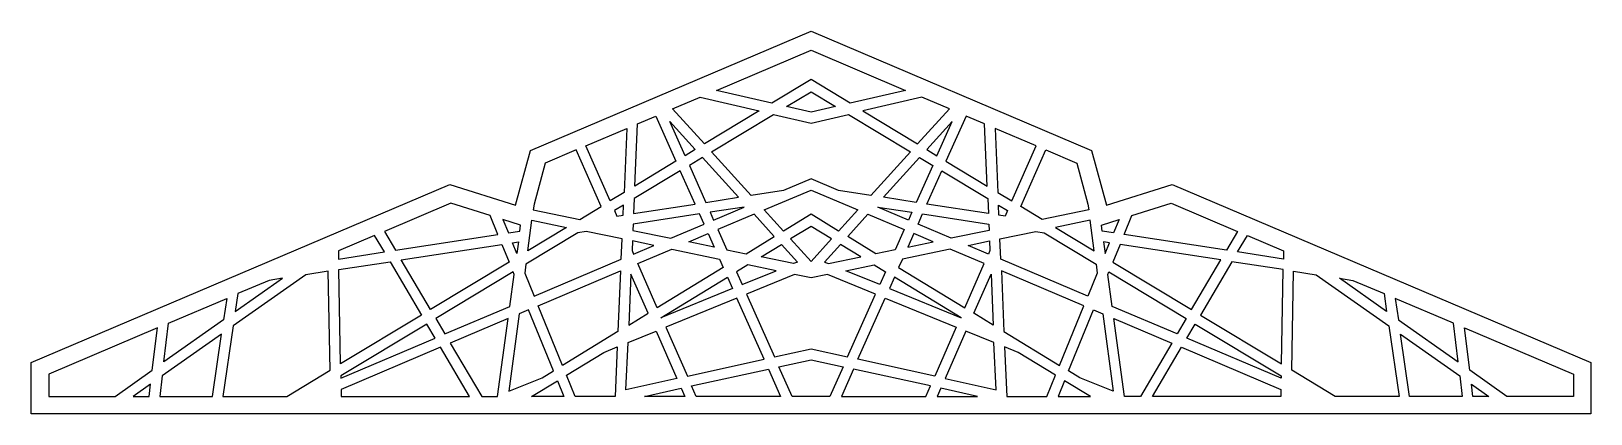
# Model space of a CAD drawing. Header units: millimetres. Extents: x 26 to 473, y 497 to 607.
import ezdxf

# ---------------------------------------------------------------- set-up
doc = ezdxf.new("R2010")
doc.units = ezdxf.units.MM
doc.layers.add('Layer 02', color=1, linetype='Continuous')

msp = doc.modelspace()

# ---------------------------------------------------------------- linework, layer by layer
at = {"layer": 'Layer 02'}
for points in [[(249.63, 606.68), (329.97, 572.53), (334.2, 556.84), (353.06, 562.72), (472.92, 511.78), (472.92, 497.07), (26.34, 497.07), (26.34, 511.78), (146.19, 562.72), (165.06, 556.84), (169.29, 572.53)], [(249.63, 601.25), (276.72, 589.73), (260.83, 586.05), (249.63, 592.83), (238.42, 586.05), (222.53, 589.73)], [(217.85, 587.74), (234.74, 583.83), (219.1, 574.37), (210, 584.41)], [(249.63, 589.32), (256.64, 585.08), (249.63, 583.46), (242.62, 585.08)], [(281.41, 587.74), (264.51, 583.83), (280.15, 574.37), (289.26, 584.41)], [(199.95, 580.14), (205.23, 582.38), (210.97, 569.45), (199.18, 562.32)], [(209.21, 580.81), (216.49, 572.79), (213.56, 571.02)], [(249.63, 580.38), (260.32, 582.86), (278.1, 572.1), (266.79, 559.64), (257.5, 561.08), (249.63, 564.42), (241.76, 561.08), (232.46, 559.64), (221.16, 572.1), (238.93, 582.86)], [(290.05, 580.81), (282.77, 572.79), (285.7, 571.02)], [(299.3, 580.14), (294.03, 582.38), (288.28, 569.45), (300.08, 562.32)], [(196.1, 560.45), (192.11, 558.04), (185.15, 573.85), (196.9, 578.84)], [(303.16, 560.45), (307.14, 558.04), (314.1, 573.85), (302.36, 578.84)], [(183.39, 552.77), (189.52, 556.48), (182.39, 572.67), (173.48, 568.88), (170.32, 557.14), (170.1, 555.52)], [(315.86, 552.77), (309.73, 556.48), (316.86, 572.67), (325.77, 568.88), (328.94, 557.14), (329.16, 555.52)], [(218.54, 570.52), (214.79, 568.25), (219.5, 557.64), (228.91, 559.1)], [(280.71, 570.52), (284.47, 568.25), (279.75, 557.64), (270.35, 559.1)], [(198.84, 554.45), (216.43, 557.17), (212.2, 566.69), (199.02, 558.72)], [(300.42, 554.45), (282.83, 557.17), (287.06, 566.69), (300.23, 558.72)], [(249.63, 554.23), (241.73, 549.43), (236.24, 555.48), (249.63, 561.16), (263.01, 555.48), (257.52, 549.43)], [(157.72, 553.89), (146.46, 557.4), (127.47, 549.33), (130.65, 543.93), (159.94, 548.45)], [(195.94, 556.85), (193.33, 555.27), (194.02, 553.71), (195.82, 553.99)], [(209.46, 547.38), (218.99, 551.42), (217.69, 554.33), (198.71, 551.4), (198.63, 549.62)], [(230.51, 556.31), (220.76, 554.8), (221.75, 552.59)], [(225.54, 544.05), (231.02, 542.91), (239.12, 547.84), (233.32, 554.24), (222.97, 549.85)], [(273.71, 544.05), (268.23, 542.91), (260.13, 547.84), (265.94, 554.24), (276.29, 549.85)], [(268.74, 556.31), (278.49, 554.8), (277.51, 552.59)], [(289.8, 547.38), (280.27, 551.42), (281.56, 554.33), (300.55, 551.4), (300.63, 549.62)], [(303.32, 556.85), (305.92, 555.27), (305.23, 553.71), (303.44, 553.99)], [(341.54, 553.89), (352.8, 557.4), (371.79, 549.33), (368.6, 543.93), (339.32, 548.45)], [(161.43, 552.74), (162.98, 548.92), (166.26, 549.42), (166.49, 551.16)], [(182.88, 548.95), (168.01, 539.96), (167.67, 537.41), (170.37, 530.79), (195.27, 541.35), (195.52, 547.2), (185.26, 549.32)], [(179.62, 550.49), (168.52, 543.78), (169.7, 552.54)], [(249.63, 550.72), (243.79, 547.16), (249.63, 540.73), (255.47, 547.16)], [(316.38, 548.95), (331.24, 539.96), (331.58, 537.41), (328.89, 530.79), (303.99, 541.35), (303.74, 547.2), (314, 549.32)], [(319.64, 550.49), (330.73, 543.78), (329.56, 552.54)], [(337.83, 552.74), (336.27, 548.92), (333, 549.42), (332.77, 551.16)], [(114.31, 543.74), (114.36, 541.41), (127.46, 543.43), (124.68, 548.14)], [(161.1, 545.59), (163.16, 540.53), (140.67, 526.93), (132.29, 541.14)], [(164.15, 546.06), (165.84, 546.32), (165.39, 543)], [(198.5, 546.58), (198.38, 543.82), (198.8, 542.85), (204.6, 545.32)], [(214.62, 546.31), (220.2, 548.68), (221.93, 544.8)], [(244.61, 540.1), (235.33, 542.02), (241.18, 545.58), (245.73, 540.56)], [(254.65, 540.1), (263.93, 542.02), (258.08, 545.58), (253.53, 540.56)], [(284.63, 546.31), (279.05, 548.68), (277.33, 544.8)], [(300.76, 546.58), (300.88, 543.82), (300.45, 542.85), (294.65, 545.32)], [(335.11, 546.06), (333.42, 546.32), (333.86, 543)], [(338.16, 545.59), (336.1, 540.53), (358.58, 526.93), (366.96, 541.14)], [(384.94, 543.74), (384.9, 541.41), (371.8, 543.43), (374.57, 548.14)], [(129.1, 540.65), (138.1, 525.38), (114.95, 511.37), (114.42, 538.38)], [(224.52, 538.96), (205.59, 527.45), (200.01, 540.11), (209.77, 544.25), (223.43, 541.42)], [(274.73, 538.96), (293.67, 527.45), (299.24, 540.11), (289.49, 544.25), (275.83, 541.42)], [(370.16, 540.65), (361.15, 525.38), (384.31, 511.37), (384.84, 538.38)], [(104.94, 536.92), (84.2, 522.28), (81.24, 502.07), (99.57, 502.07), (111.98, 509.58), (111.42, 537.92)], [(142.2, 524.35), (144.79, 519.94), (163.36, 527.82), (164.59, 537.02), (164.31, 537.72)], [(195.12, 538.03), (194.36, 520.63), (178.46, 510.95), (171.5, 528.01)], [(198.08, 537.05), (197.45, 522.5), (203, 525.88)], [(225.75, 536.2), (227.18, 532.97), (206.6, 524.55)], [(231.57, 539.74), (228.33, 537.77), (229.96, 534.11), (239.63, 538.07)], [(249.63, 536), (244.89, 536.98), (231.18, 531.37), (239.18, 513.35), (249.63, 515.65), (260.07, 513.35), (268.08, 531.37), (254.36, 536.98)], [(267.69, 539.74), (270.92, 537.77), (269.3, 534.11), (259.62, 538.07)], [(273.51, 536.2), (272.07, 532.97), (292.66, 524.55)], [(301.17, 537.05), (301.81, 522.5), (296.25, 525.88)], [(304.13, 538.03), (304.89, 520.63), (320.8, 510.95), (327.75, 528.01)], [(357.06, 524.35), (354.46, 519.94), (335.9, 527.82), (334.66, 537.02), (334.95, 537.72)], [(394.32, 536.92), (415.06, 522.28), (418.01, 502.07), (399.69, 502.07), (387.28, 509.58), (387.83, 537.92)], [(94.48, 535.31), (85.54, 531.51), (84.79, 526.37), (98.28, 535.89)], [(404.78, 535.31), (413.71, 531.51), (414.46, 526.37), (400.97, 535.89)], [(82.31, 530.13), (81.41, 523.99), (64.32, 511.92), (65.66, 523.06)], [(236.19, 512.7), (228.4, 530.23), (208.03, 521.9), (214.22, 507.85)], [(263.06, 512.7), (270.86, 530.23), (291.22, 521.9), (285.04, 507.85)], [(416.94, 530.13), (417.84, 523.99), (434.94, 511.92), (433.59, 523.06)], [(115.01, 507.91), (115.03, 507.31), (142.01, 518.76), (139.63, 522.79)], [(146.33, 517.34), (155.33, 502.07), (159.9, 502.07), (162.89, 524.36)], [(172.65, 507.42), (175.86, 509.38), (168.74, 526.84), (166.1, 525.72), (163.13, 503.53)], [(326.61, 507.42), (323.4, 509.38), (330.52, 526.84), (333.15, 525.72), (336.13, 503.53)], [(352.93, 517.34), (343.93, 502.07), (339.35, 502.07), (336.36, 524.36)], [(384.24, 507.91), (384.23, 507.31), (357.25, 518.76), (359.63, 522.79)], [(62.48, 521.7), (31.34, 508.47), (31.34, 502.07), (50.37, 502.07), (61.02, 509.59)], [(63.13, 502.07), (78.21, 502.07), (80.82, 519.89), (63.83, 507.91)], [(196.64, 503.98), (197.23, 517.48), (205.25, 520.76), (211.23, 507.2)], [(302.61, 503.98), (302.02, 517.48), (294, 520.76), (288.03, 507.2)], [(436.12, 502.07), (421.04, 502.07), (418.44, 519.89), (435.42, 507.91)], [(436.78, 521.7), (467.92, 508.47), (467.92, 502.07), (448.89, 502.07), (438.24, 509.59)], [(143.54, 516.15), (115.09, 504.08), (115.13, 502.07), (151.85, 502.07)], [(190.3, 514.65), (194.17, 516.23), (193.56, 502.07), (182.08, 502.07), (179.6, 508.14)], [(308.95, 514.65), (305.08, 516.23), (305.7, 502.07), (317.18, 502.07), (319.65, 508.14)], [(355.71, 516.15), (384.17, 504.08), (384.13, 502.07), (347.41, 502.07)], [(215.45, 505.05), (237.44, 509.9), (240.91, 502.07), (216.76, 502.07)], [(249.63, 512.58), (258.83, 510.56), (255.06, 502.07), (244.2, 502.07), (240.43, 510.56)], [(283.81, 505.05), (261.82, 509.9), (258.34, 502.07), (282.49, 502.07)], [(60.53, 505.57), (55.57, 502.07), (60.11, 502.07)], [(178.84, 502.07), (169.62, 502.07), (177.01, 506.56)], [(320.42, 502.07), (329.63, 502.07), (322.25, 506.56)], [(438.72, 505.57), (443.69, 502.07), (439.15, 502.07)], [(212.46, 504.4), (213.49, 502.07), (201.91, 502.07)], [(286.79, 504.4), (285.77, 502.07), (297.34, 502.07)]]:
    msp.add_lwpolyline(points, close=True, dxfattribs=at)

doc.saveas('drawing.dxf')
